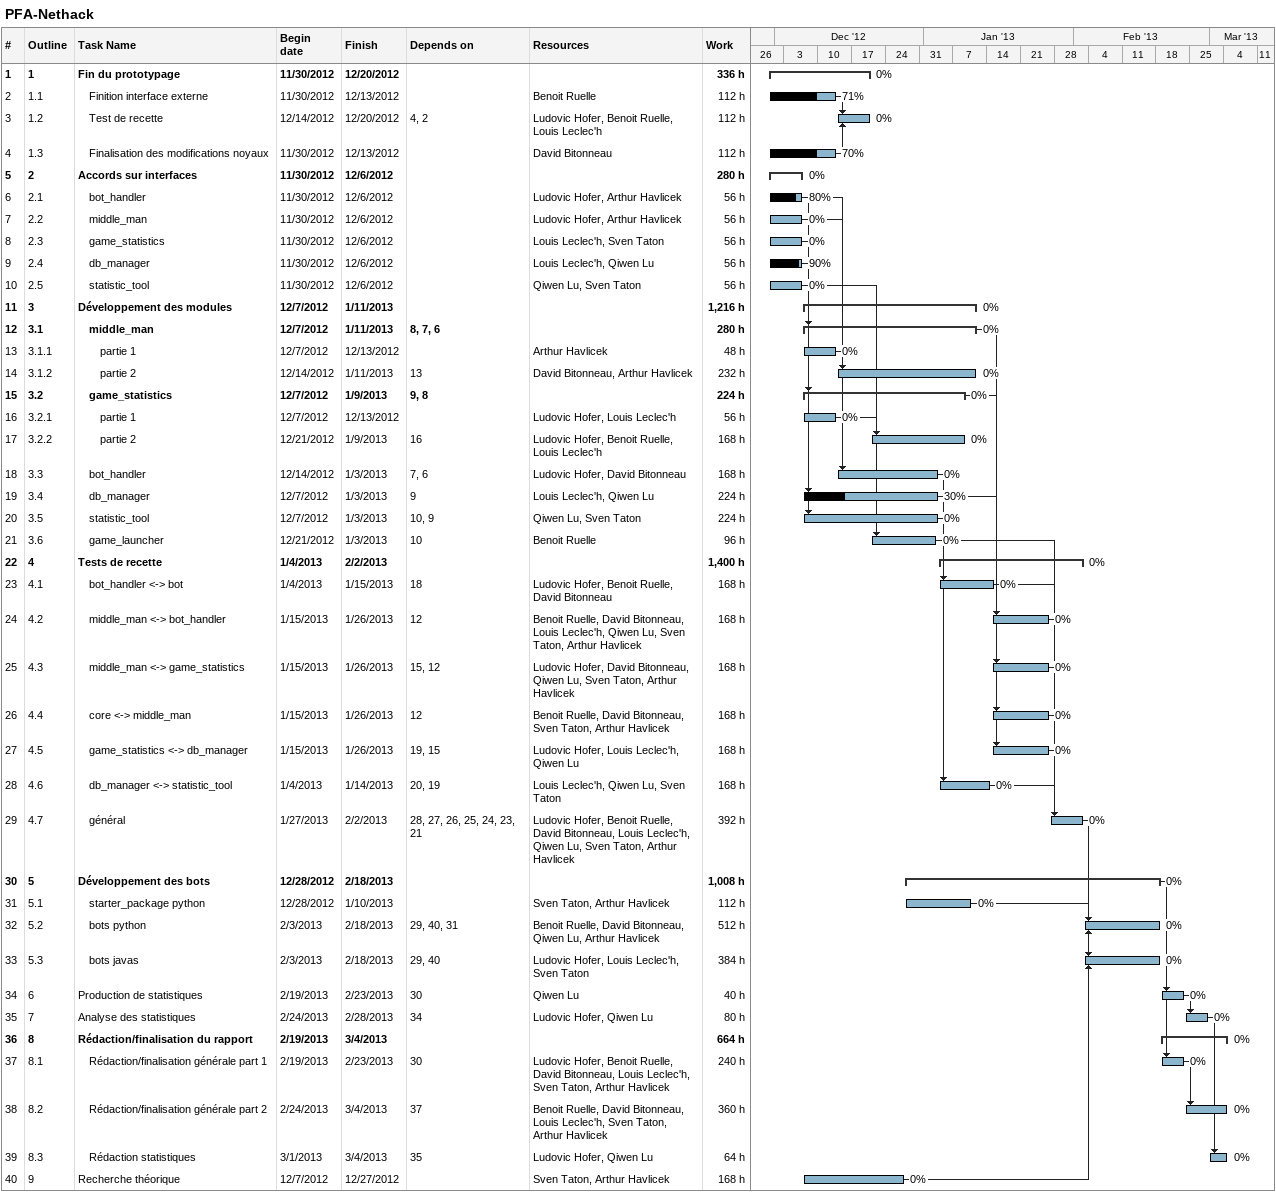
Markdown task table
PFA-Nethack

| ID | WBS | Task | Start | Finish | Predecessors | Resources | % complete | Work (h) |
|---|---|---|---|---|---|---|---|---|
| 1 | 1 | **Fin du prototypage** | 2012-11-30 | 2012-12-20 |  |  | 0 | 336 |
| 2 | 1.1 | Finition interface externe | 2012-11-30 | 2012-12-13 |  | Benoit Ruelle | 71 | 112 |
| 3 | 1.2 | Test de recette | 2012-12-14 | 2012-12-20 | 4, 2 | Ludovic Hofer, Benoit Ruelle, Louis Leclec'h | 0 | 112 |
| 4 | 1.3 | Finalisation des modifications noyaux | 2012-11-30 | 2012-12-13 |  | David Bitonneau | 70 | 112 |
| 5 | 2 | **Accords sur interfaces** | 2012-11-30 | 2012-12-06 |  |  | 0 | 280 |
| 6 | 2.1 | bot_handler | 2012-11-30 | 2012-12-06 |  | Ludovic Hofer, Arthur Havlicek | 80 | 56 |
| 7 | 2.2 | middle_man | 2012-11-30 | 2012-12-06 |  | Ludovic Hofer, Arthur Havlicek | 0 | 56 |
| 8 | 2.3 | game_statistics | 2012-11-30 | 2012-12-06 |  | Louis Leclec'h, Sven Taton | 0 | 56 |
| 9 | 2.4 | db_manager | 2012-11-30 | 2012-12-06 |  | Louis Leclec'h, Qiwen Lu | 90 | 56 |
| 10 | 2.5 | statistic_tool | 2012-11-30 | 2012-12-06 |  | Qiwen Lu, Sven Taton | 0 | 56 |
| 11 | 3 | **Développement des modules** | 2012-12-07 | 2013-01-11 |  |  | 0 | 1216 |
| 12 | 3.1 | **middle_man** | 2012-12-07 | 2013-01-11 | 8, 7, 6 |  | 0 | 280 |
| 13 | 3.1.1 | partie 1 | 2012-12-07 | 2012-12-13 |  | Arthur Havlicek | 0 | 48 |
| 14 | 3.1.2 | partie 2 | 2012-12-14 | 2013-01-11 | 13 | David Bitonneau, Arthur Havlicek | 0 | 232 |
| 15 | 3.2 | **game_statistics** | 2012-12-07 | 2013-01-09 | 9, 8 |  | 0 | 224 |
| 16 | 3.2.1 | partie 1 | 2012-12-07 | 2012-12-13 |  | Ludovic Hofer, Louis Leclec'h | 0 | 56 |
| 17 | 3.2.2 | partie 2 | 2012-12-21 | 2013-01-09 | 16 | Ludovic Hofer, Benoit Ruelle, Louis Leclec'h | 0 | 168 |
| 18 | 3.3 | bot_handler | 2012-12-14 | 2013-01-03 | 7, 6 | Ludovic Hofer, David Bitonneau | 0 | 168 |
| 19 | 3.4 | db_manager | 2012-12-07 | 2013-01-03 | 9 | Louis Leclec'h, Qiwen Lu | 30 | 224 |
| 20 | 3.5 | statistic_tool | 2012-12-07 | 2013-01-03 | 10, 9 | Qiwen Lu, Sven Taton | 0 | 224 |
| 21 | 3.6 | game_launcher | 2012-12-21 | 2013-01-03 | 10 | Benoit Ruelle | 0 | 96 |
| 22 | 4 | **Tests de recette** | 2013-01-04 | 2013-02-02 |  |  | 0 | 1400 |
| 23 | 4.1 | bot_handler <-> bot | 2013-01-04 | 2013-01-15 | 18 | Ludovic Hofer, Benoit Ruelle, David Bitonneau | 0 | 168 |
| 24 | 4.2 | middle_man <-> bot_handler | 2013-01-15 | 2013-01-26 | 12 | Benoit Ruelle, David Bitonneau, Louis Leclec'h, Qiwen Lu, Sven Taton, Arthur Havlicek | 0 | 168 |
| 25 | 4.3 | middle_man <-> game_statistics | 2013-01-15 | 2013-01-26 | 15, 12 | Ludovic Hofer, David Bitonneau, Qiwen Lu, Sven Taton, Arthur Havlicek | 0 | 168 |
| 26 | 4.4 | core <-> middle_man | 2013-01-15 | 2013-01-26 | 12 | Benoit Ruelle, David Bitonneau, Sven Taton, Arthur Havlicek | 0 | 168 |
| 27 | 4.5 | game_statistics <-> db_manager | 2013-01-15 | 2013-01-26 | 19, 15 | Ludovic Hofer, Louis Leclec'h, Qiwen Lu | 0 | 168 |
| 28 | 4.6 | db_manager <-> statistic_tool | 2013-01-04 | 2013-01-14 | 20, 19 | Louis Leclec'h, Qiwen Lu, Sven Taton | 0 | 168 |
| 29 | 4.7 | général | 2013-01-27 | 2013-02-02 | 28, 27, 26, 25, 24, 23, 21 | Ludovic Hofer, Benoit Ruelle, David Bitonneau, Louis Leclec'h, Qiwen Lu, Sven Taton, Arthur Havlicek | 0 | 392 |
| 30 | 5 | **Développement des bots** | 2012-12-28 | 2013-02-18 |  |  | 0 | 1008 |
| 31 | 5.1 | starter_package python | 2012-12-28 | 2013-01-10 |  | Sven Taton, Arthur Havlicek | 0 | 112 |
| 32 | 5.2 | bots python | 2013-02-03 | 2013-02-18 | 29, 40, 31 | Benoit Ruelle, David Bitonneau, Qiwen Lu, Arthur Havlicek | 0 | 512 |
| 33 | 5.3 | bots javas | 2013-02-03 | 2013-02-18 | 29, 40 | Ludovic Hofer, Louis Leclec'h, Sven Taton | 0 | 384 |
| 34 | 6 | Production de statistiques | 2013-02-19 | 2013-02-23 | 30 | Qiwen Lu | 0 | 40 |
| 35 | 7 | Analyse des statistiques | 2013-02-24 | 2013-02-28 | 34 | Ludovic Hofer, Qiwen Lu | 0 | 80 |
| 36 | 8 | **Rédaction/finalisation du rapport** | 2013-02-19 | 2013-03-04 |  |  | 0 | 664 |
| 37 | 8.1 | Rédaction/finalisation générale part 1 | 2013-02-19 | 2013-02-23 | 30 | Ludovic Hofer, Benoit Ruelle, David Bitonneau, Louis Leclec'h, Sven Taton, Arthur Havlicek | 0 | 240 |
| 38 | 8.2 | Rédaction/finalisation générale part 2 | 2013-02-24 | 2013-03-04 | 37 | Benoit Ruelle, David Bitonneau, Louis Leclec'h, Sven Taton, Arthur Havlicek | 0 | 360 |
| 39 | 8.3 | Rédaction statistiques | 2013-03-01 | 2013-03-04 | 35 | Ludovic Hofer, Qiwen Lu | 0 | 64 |
| 40 | 9 | Recherche théorique | 2012-12-07 | 2012-12-27 |  | Sven Taton, Arthur Havlicek | 0 | 168 |
